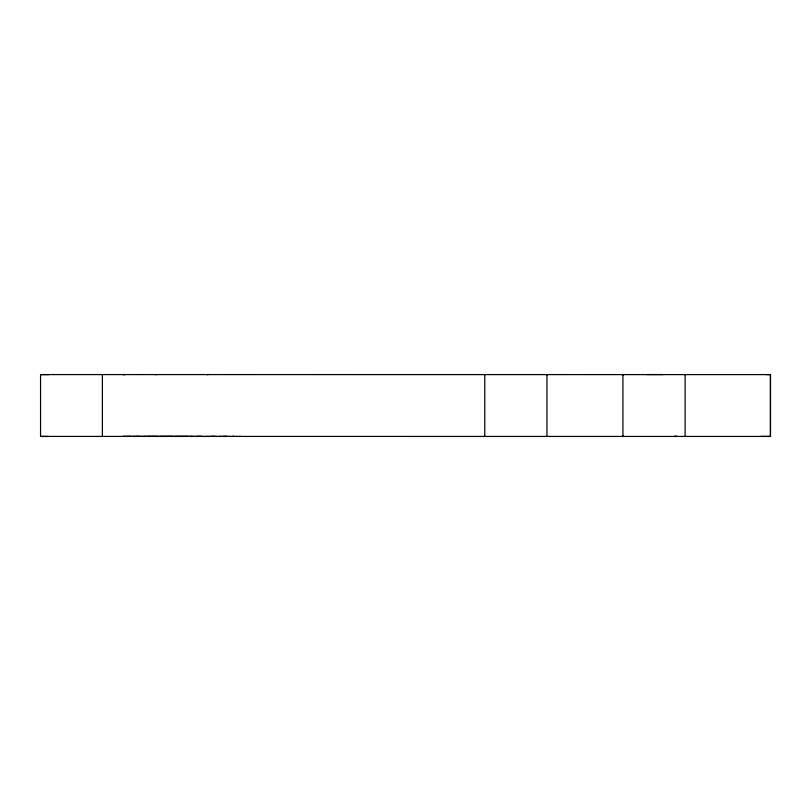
<?xml version="1.0" encoding="UTF-8"?>
<svg xmlns="http://www.w3.org/2000/svg" width="811" height="811" viewBox="0 0 811 811"><rect width="100%" height="100%" fill="white"/><g stroke="black" fill="none" stroke-linecap="round" stroke-linejoin="round"><path stroke-width="1.22" d="M240.026 436.389L239.103 436.389M127.053 436.389L122.968 436.389M240.188 436.399L240.674 436.389M40.55 374.581L770.45 374.611L770.45 436.44L40.55 436.419L40.55 374.581L48.832 374.611M208.123 374.56L207.18 374.56L208.143 374.56M766.233 374.57L770.45 374.57L770.45 436.399L761.032 436.399M546.361 374.57L547.678 374.57M646.783 374.56L662.922 374.55M127.864 436.389L134.494 436.389M135.792 436.389L145.159 436.389M146.842 436.389L158.317 436.389M160.284 436.389L173.088 436.389M175.196 436.389L188.446 436.389M190.555 436.389L203.358 436.389M205.325 436.389L216.801 436.389M218.494 436.389L227.861 436.389M229.158 436.389L230.76 436.389M234.065 436.389L232.798 436.389L234.47 436.389M236.599 436.389L237.4 436.389M48.832 436.45L40.55 436.44M126.658 436.389L130.855 436.389M133.521 436.389L140.212 436.399M143.689 436.389L192.714 436.389M197.053 436.389L201.118 436.389M211.255 436.389L214.733 436.389M223.441 436.389L226.117 436.389M123.617 436.389L124.975 436.389M685.123 374.611L685.123 436.44M622.929 374.611L622.929 436.44M546.959 374.611L546.959 436.44M484.775 374.611L484.775 436.44M102.389 374.611L102.389 436.45M124.975 374.56L122.968 374.56L124.975 374.56M156.462 374.56L155.57 374.56L156.462 374.56M623.527 374.57L622.219 374.57L623.527 374.57M623.527 436.409L622.219 436.409L623.527 436.409M676.82 436.389L674.499 436.389L676.82 436.389"/></g></svg>
